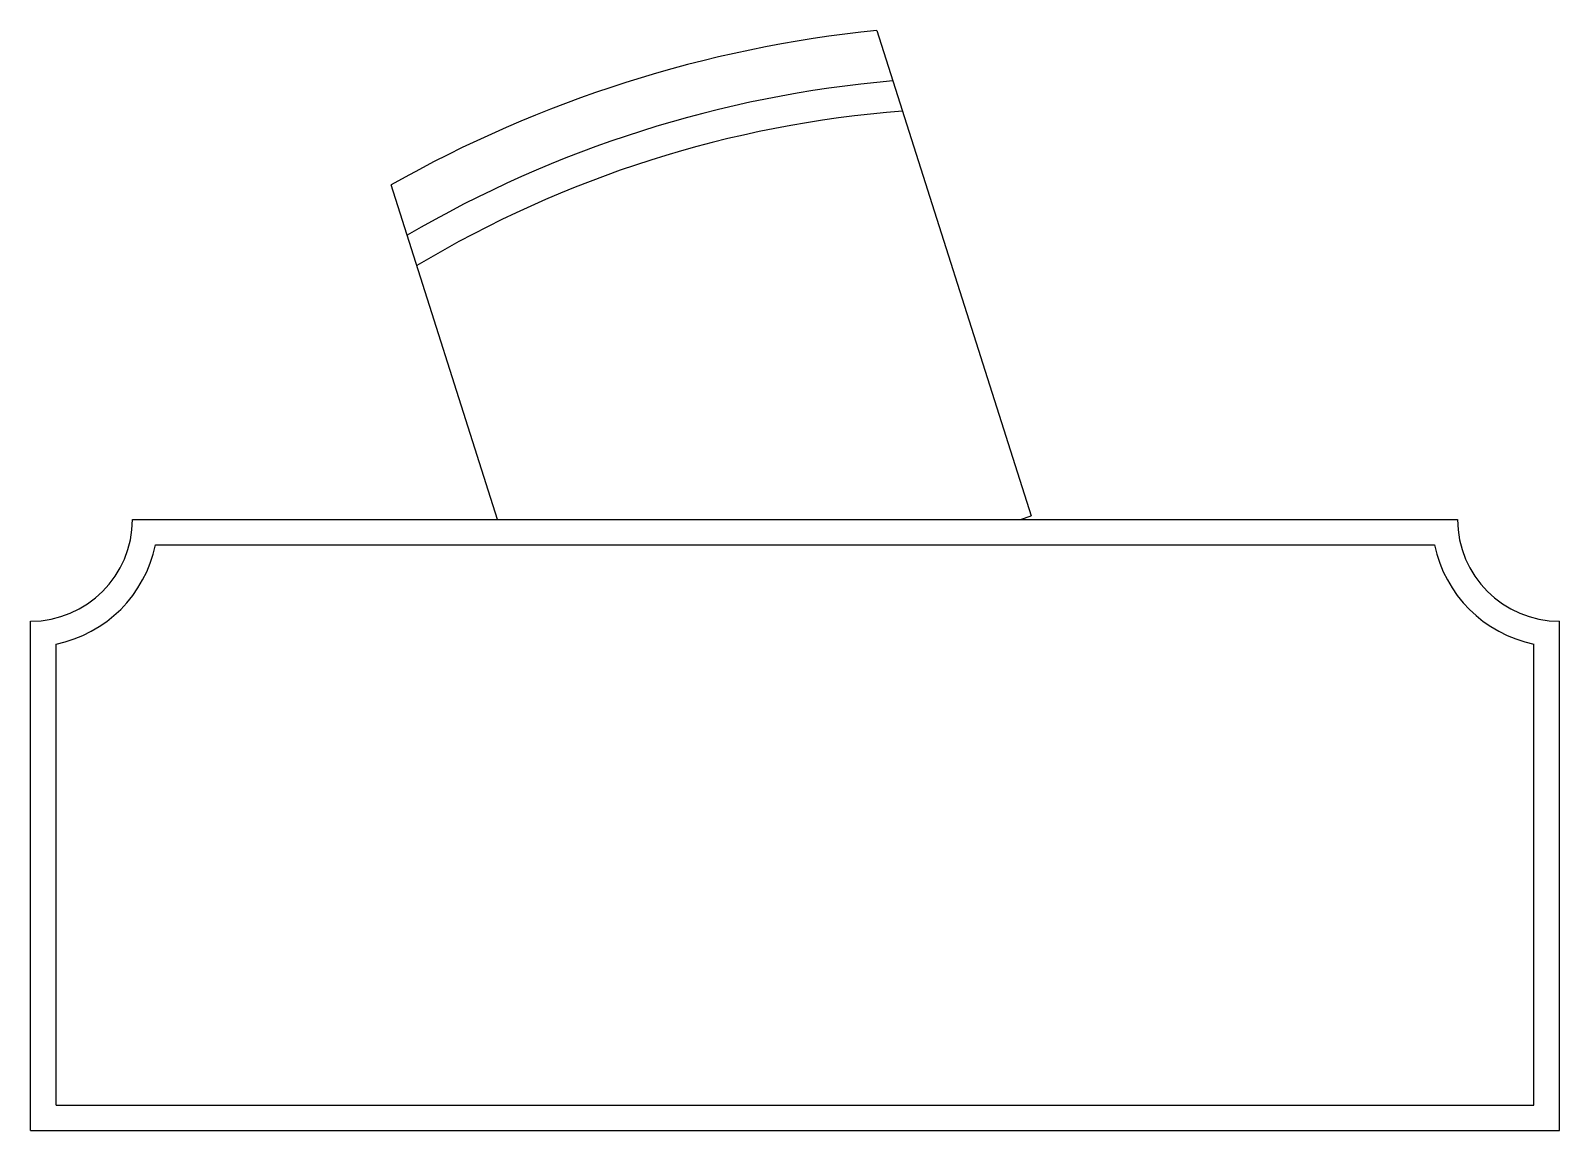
# Model space of a CAD drawing. Extents: x 6.99 to 8.49, y 39.29 to 40.37.
import ezdxf

# ---------------------------------------------------------------- set-up
doc = ezdxf.new("R2010")
doc.units = 0
doc.header["$MEASUREMENT"] = 0
doc.layers.add('MOBILIA', color=2, linetype='CONTINUOUS')
doc.layers.add('MOBILIARIO', color=11, linetype='CONTINUOUS')

msp = doc.modelspace()

# ---------------------------------------------------------------- linework, layer by layer
at = {"layer": 'MOBILIA'}
for p, q in [((7.8212, 40.3651), (7.9727, 39.8886)), ((7.4491, 39.8852), (7.3447, 40.2135)), ((7.0909, 39.8852), (8.3909, 39.8852)), ((6.9909, 39.2852), (6.9909, 39.7852)), ((8.4909, 39.2852), (8.4909, 39.7852)), ((6.9909, 39.2852), (8.4909, 39.2852))]:
    msp.add_line(p, q, dxfattribs=at)
for centre, radius, start, end in [((7.9434, 39.1561), 1.2152, 95.7735, 119.5179), ((6.9909, 39.8852), 0.1, 270, 0), ((8.4909, 39.8852), 0.1, 180, 270)]:
    msp.add_arc(centre, radius, start, end, dxfattribs=at)
at = {"layer": 'MOBILIARIO'}
for p, q in [((7.9621, 39.8852), (7.9727, 39.8886)), ((7.1134, 39.8602), (8.3684, 39.8602)), ((7.0159, 39.3102), (7.0159, 39.7628)), ((8.4659, 39.3102), (8.4659, 39.7628)), ((7.0159, 39.3102), (8.4659, 39.3102))]:
    msp.add_line(p, q, dxfattribs=at)
for centre, radius, start, end in [((7.9347, 39.1834), 1.1365, 94.9388, 120.3527), ((7.9295, 39.1998), 1.0893, 94.3781, 120.9134), ((6.9909, 39.8852), 0.125, 281.537, 348.463), ((8.4909, 39.8852), 0.125, 191.537, 258.463)]:
    msp.add_arc(centre, radius, start, end, dxfattribs=at)

doc.saveas('drawing.dxf')
